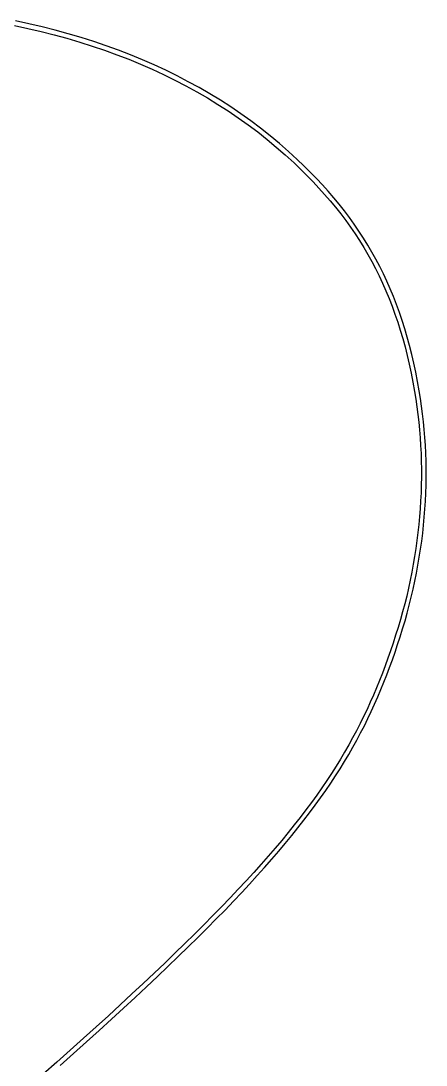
# Model space of a CAD drawing. Extents: x 0 to 745, y 0 to 539.
# Drawn here: x 417.5 to 485.9, y 360.9 to 536.8 of the extents above; entities that cross this region are included whole.
import ezdxf

# ---------------------------------------------------------------- set-up
doc = ezdxf.new("R2010")
doc.units = 0
doc.layers.get('0').update_dxf_attribs({"linetype": 'CONTINUOUS'})

msp = doc.modelspace()

# ---------------------------------------------------------------- linework, layer by layer
at = {"color": 7}
for points in [[(464.13, 513.49), (462.64, 514.86), (461.11, 516.2), (459.54, 517.5), (457.93, 518.76), (456.29, 519.99), (454.62, 521.18), (452.91, 522.34), (451.16, 523.46), (449.38, 524.54), (447.57, 525.59), (445.72, 526.6), (443.84, 527.58), (441.93, 528.52), (439.99, 529.42), (438.01, 530.28), (436, 531.11), (433.96, 531.9), (431.89, 532.65), (429.79, 533.36), (427.66, 534.04), (425.5, 534.67), (423.31, 535.27), (421.1, 535.84), (418.85, 536.36), (416.58, 536.84)], [(416.42, 536.06), (418.68, 535.58), (420.91, 535.06), (423.11, 534.5), (425.28, 533.91), (427.43, 533.27), (429.54, 532.6), (431.63, 531.89), (433.68, 531.15), (435.7, 530.37), (437.7, 529.55), (439.66, 528.69), (441.59, 527.8), (443.48, 526.87), (445.35, 525.9), (447.18, 524.9), (448.97, 523.86), (450.74, 522.78), (452.47, 521.67), (454.16, 520.53), (455.82, 519.34), (457.45, 518.13), (459.04, 516.87), (460.59, 515.59), (462.11, 514.26), (463.59, 512.91)], [(463.59, 512.91), (464.69, 511.86), (465.75, 510.8), (466.78, 509.74), (467.78, 508.68), (468.74, 507.61), (469.68, 506.53), (470.58, 505.44), (471.45, 504.34), (472.29, 503.23), (473.09, 502.11), (473.87, 500.97), (474.62, 499.83), (475.35, 498.67), (476.04, 497.49), (476.7, 496.3), (477.34, 495.1), (477.95, 493.87), (478.53, 492.63), (479.09, 491.36), (479.62, 490.08), (480.13, 488.78), (480.61, 487.45), (481.07, 486.1), (481.5, 484.73), (481.91, 483.34), (482.3, 481.91), (482.67, 480.47), (483.01, 478.99), (483.33, 477.49), (483.63, 475.95), (483.91, 474.39)], [(484.7, 474.53), (484.42, 476.1), (484.12, 477.65), (483.79, 479.16), (483.44, 480.65), (483.07, 482.12), (482.68, 483.55), (482.26, 484.97), (481.82, 486.35), (481.36, 487.72), (480.87, 489.06), (480.36, 490.38), (479.82, 491.68), (479.25, 492.96), (478.66, 494.22), (478.04, 495.46), (477.4, 496.68), (476.72, 497.89), (476.02, 499.08), (475.29, 500.26), (474.53, 501.42), (473.74, 502.57), (472.92, 503.7), (472.07, 504.83), (471.19, 505.94), (470.28, 507.04), (469.34, 508.13), (468.36, 509.22), (467.36, 510.3), (466.32, 511.37), (465.24, 512.43), (464.13, 513.49)], [(483.91, 474.39), (484.12, 473.11), (484.31, 471.81), (484.48, 470.52), (484.62, 469.22), (484.75, 467.91), (484.85, 466.6), (484.94, 465.28), (485, 463.96), (485.04, 462.64), (485.06, 461.31), (485.06, 459.99), (485.04, 458.66), (485, 457.32), (484.94, 455.99), (484.85, 454.65), (484.75, 453.31), (484.63, 451.97), (484.48, 450.64), (484.31, 449.3), (484.13, 447.96), (483.92, 446.62), (483.69, 445.28), (483.45, 443.94), (483.18, 442.61), (482.89, 441.27), (482.58, 439.94), (482.25, 438.61), (481.9, 437.28), (481.53, 435.96), (481.14, 434.64), (480.72, 433.32)], [(481.49, 433.08), (481.9, 434.41), (482.3, 435.74), (482.67, 437.07), (483.02, 438.41), (483.36, 439.75), (483.67, 441.1), (483.96, 442.44), (484.23, 443.79), (484.48, 445.14), (484.71, 446.49), (484.92, 447.84), (485.11, 449.19), (485.28, 450.54), (485.42, 451.89), (485.55, 453.25), (485.65, 454.59), (485.74, 455.94), (485.8, 457.29), (485.84, 458.64), (485.86, 459.98), (485.86, 461.32), (485.84, 462.66), (485.8, 463.99), (485.74, 465.33), (485.65, 466.65), (485.55, 467.98), (485.42, 469.3), (485.27, 470.61), (485.1, 471.92), (484.91, 473.23), (484.7, 474.53)], [(480.72, 433.32), (480.3, 432.01), (479.86, 430.72), (479.41, 429.44), (478.96, 428.18), (478.48, 426.93), (478, 425.69), (477.5, 424.46), (476.98, 423.24), (476.44, 422.03), (475.89, 420.82), (475.32, 419.62), (474.72, 418.43), (474.11, 417.23), (473.47, 416.04), (472.81, 414.84), (472.12, 413.65), (471.4, 412.45), (470.66, 411.25), (469.89, 410.05), (469.09, 408.84), (468.26, 407.62), (467.4, 406.39), (466.5, 405.15), (465.57, 403.9), (464.61, 402.64), (463.61, 401.37), (462.57, 400.08), (461.5, 398.77), (460.38, 397.45), (459.22, 396.1), (458.02, 394.74)], [(458.62, 394.21), (459.83, 395.58), (460.99, 396.93), (462.11, 398.26), (463.19, 399.57), (464.24, 400.87), (465.24, 402.15), (466.21, 403.42), (467.15, 404.68), (468.05, 405.93), (468.92, 407.17), (469.76, 408.4), (470.56, 409.62), (471.34, 410.83), (472.09, 412.04), (472.81, 413.25), (473.5, 414.46), (474.17, 415.66), (474.81, 416.86), (475.44, 418.07), (476.03, 419.28), (476.61, 420.49), (477.17, 421.71), (477.71, 422.93), (478.23, 424.16), (478.74, 425.4), (479.23, 426.65), (479.71, 427.9), (480.17, 429.18), (480.62, 430.46), (481.06, 431.76), (481.49, 433.08)], [(458.02, 394.74), (456.78, 393.36), (455.5, 391.95), (454.17, 390.52), (452.79, 389.07), (451.36, 387.59), (449.89, 386.08), (448.37, 384.54), (446.8, 382.98), (445.17, 381.38), (443.5, 379.75), (441.76, 378.09), (439.98, 376.39), (438.14, 374.66), (436.24, 372.89), (434.28, 371.08), (432.26, 369.23), (430.19, 367.35), (428.05, 365.42), (425.84, 363.44), (423.58, 361.42), (421.25, 359.36)], [(424.11, 360.82), (426.38, 362.84), (428.58, 364.82), (430.72, 366.75), (432.8, 368.64), (434.82, 370.49), (436.78, 372.3), (438.68, 374.08), (440.53, 375.81), (442.32, 377.51), (444.05, 379.18), (445.73, 380.81), (447.36, 382.41), (448.94, 383.98), (450.46, 385.52), (451.94, 387.03), (453.37, 388.52), (454.75, 389.97), (456.08, 391.41), (457.38, 392.82), (458.62, 394.21)]]:
    msp.add_lwpolyline(points, dxfattribs=at)

doc.saveas('drawing.dxf')
